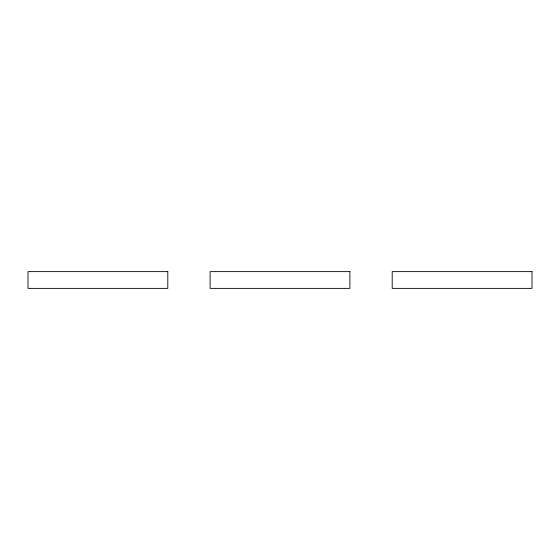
<?xml version="1.0" encoding="UTF-8"?>
<svg xmlns="http://www.w3.org/2000/svg" width="560" height="560" viewBox="0 0 560 560"><rect width="100%" height="100%" fill="white"/><g stroke="black" fill="none" stroke-linecap="round" stroke-linejoin="round"><path stroke-width="0.84" d="M167.811 271.628L28 271.628L28 288.372L167.811 288.372L167.811 271.628M349.909 271.628L210.091 271.628L210.091 288.372L349.909 288.372L349.909 271.628M532 271.628L392.189 271.628L392.189 288.372L532 288.372L532 271.628"/></g></svg>
